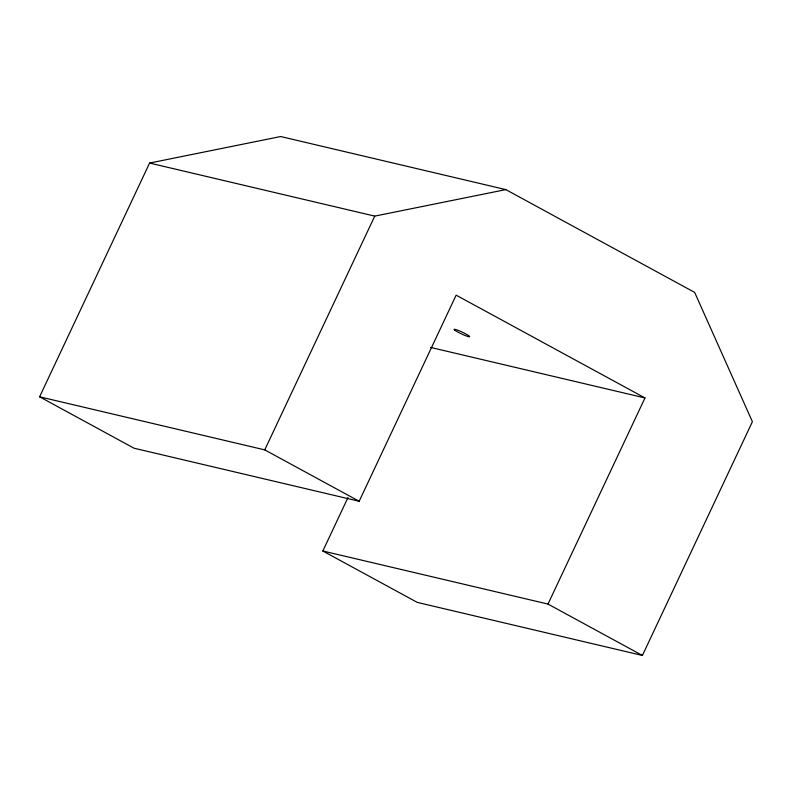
<?xml version="1.0" encoding="UTF-8"?>
<svg xmlns="http://www.w3.org/2000/svg" width="792" height="792" viewBox="0 0 792 792"><rect width="100%" height="100%" fill="white"/><g stroke="black" fill="none" stroke-linecap="round" stroke-linejoin="round"><path stroke-width="1.19" d="M322.839 551.004L547.995 604.068L644.985 397.95L456.152 295.159L359.162 501.267L134.016 448.203L39.6 396.802L149.599 163.053L280.675 136.531L505.821 189.605L694.653 292.397L752.4 421.71L642.401 655.469L417.255 602.395L322.839 551.004L348.005 497.524M39.6 396.802L264.746 449.876L374.745 216.117L505.821 189.605M149.599 163.053L374.745 216.117M430.67 347.44L644.985 397.95M264.746 449.876L359.162 501.267M547.995 604.068L642.401 655.469M455.014 330.363A8.662 0.97 25.2 0 0 468.607 336.689A8.662 0.97 25.2 0 0 461.974 332.006A8.662 0.97 25.2 0 0 455.014 330.363"/></g></svg>
